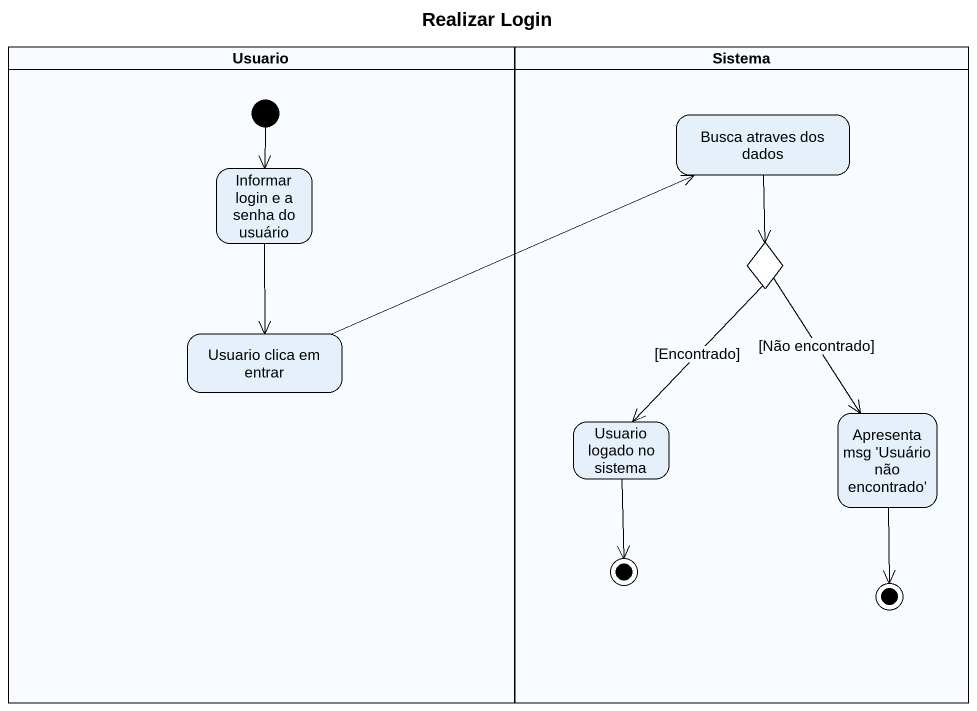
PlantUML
@startuml
title Realizar Login
hide empty description
state Usuario <<partition>> {
  state "Informar login e a senha do usuário" as Informar_login_e_a_senha_do
  state "Usuario clica em entrar" as Usuario_clica_em_entrar
  [*] --> Informar_login_e_a_senha_do
}
state Sistema <<partition>> {
  state "Busca atraves dos dados" as Busca_atraves_dos_dados
  state choice1 <<choice>>
  state "Apresenta msg 'Usuário não encontrado'" as Apresenta_msg_Usuário_não
  state "Usuario logado no sistema" as Usuario_logado_no_sistema
  state final1 <<end>>
  state final2 <<end>>
}
Busca_atraves_dos_dados --> choice1
Informar_login_e_a_senha_do --> Usuario_clica_em_entrar
choice1 --> Apresenta_msg_Usuário_não : [Não encontrado]
choice1 --> Usuario_logado_no_sistema : [Encontrado]
Usuario_clica_em_entrar -right-> Busca_atraves_dos_dados
Apresenta_msg_Usuário_não --> final2
Usuario_logado_no_sistema --> final1
@enduml
